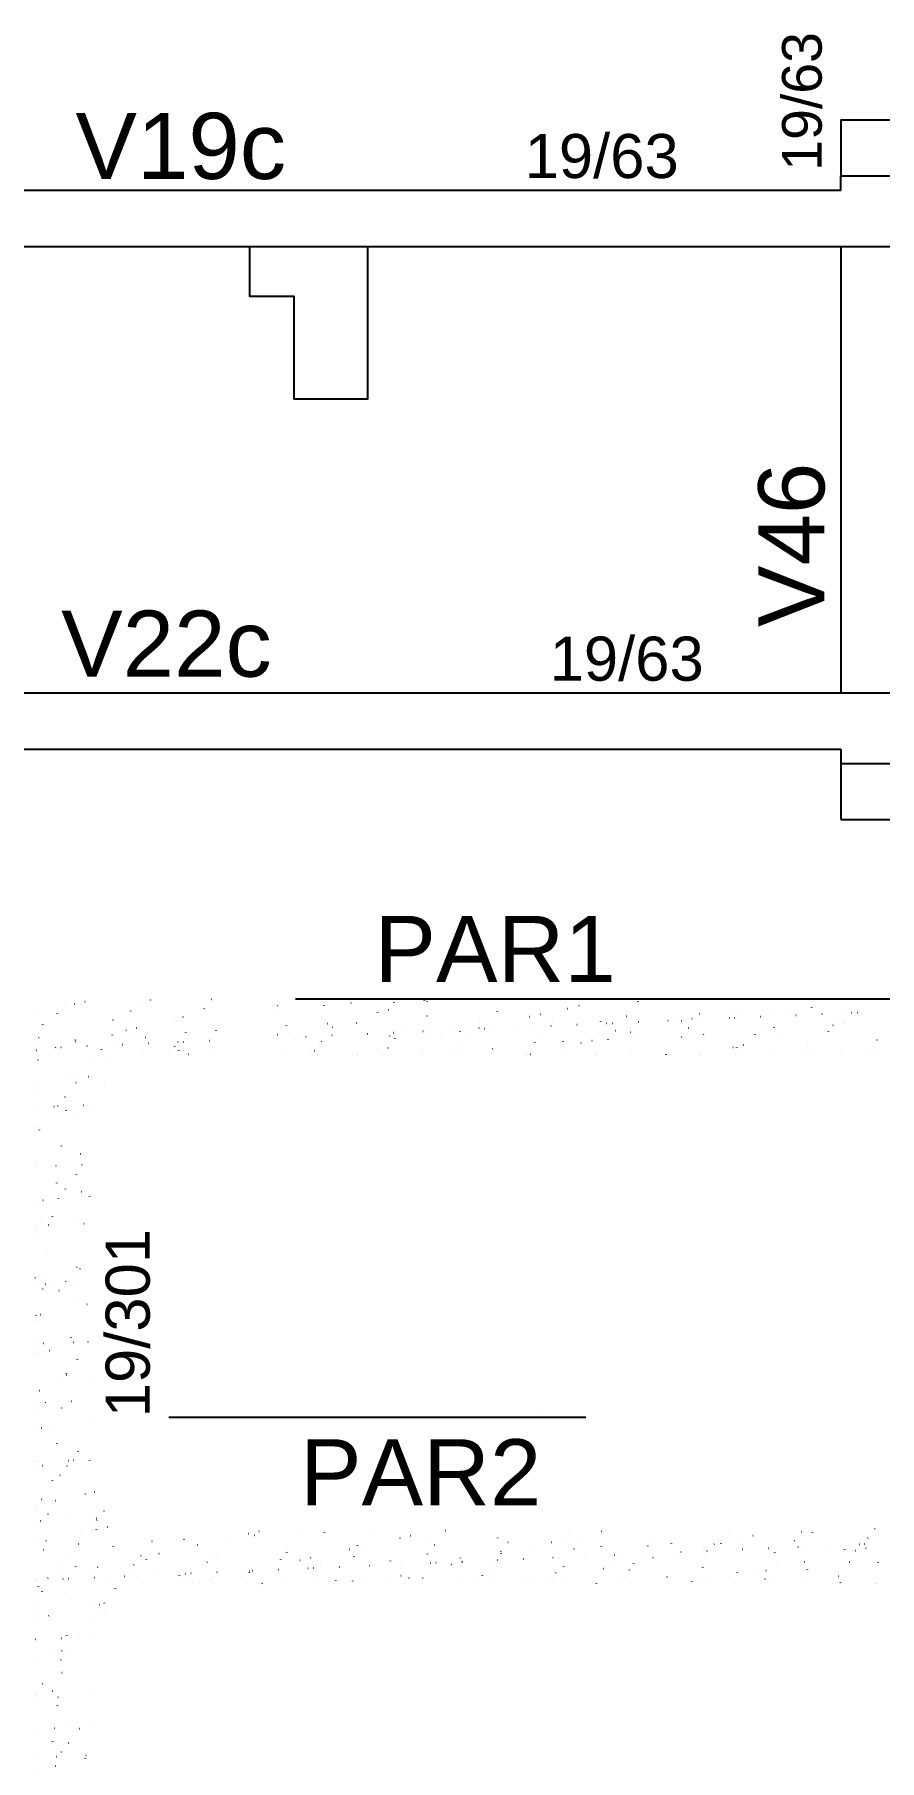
# Model space of a CAD drawing. Header units: millimetres. Extents: x 36428 to 40439, y 1072 to 6380.
# Drawn here: x 38510 to 38797, y 2497 to 3085 of the extents above; entities that cross this region are included whole.
import ezdxf

# ---------------------------------------------------------------- set-up
doc = ezdxf.new("R2010")
doc.units = ezdxf.units.MM
for name, color, linetype in [('1', 4, 'Continuous'), ('11', 22, 'Continuous'), ('19', 5, 'Continuous'), ('242', 3, 'Continuous'), ('3', 2, 'Continuous'), ('4', 1, 'Continuous'), ('42', 7, 'Continuous'), ('49', 20, 'Continuous'), ('8', 5, 'Continuous')]:
    doc.layers.add(name, color=color, linetype=linetype)
doc.styles.get("Standard").update_dxf_attribs({"font": 'arial.ttf'})

# ---------------------------------------------------------------- blocks, each defined once
blk = doc.blocks.new('_HC19908E6B6-000')
for p, q in [((2289.839388, 928.506965), (2289.885045, 928.566467)), ((2290.794777, 928.168446), (2290.867999, 928.184679)), ((2362.568124, 928.03999), (2362.577913, 928.114348)), ((2238.503718, 924.856397), (2238.503718, 924.856397)), ((2238.503718, 924.856397), (2238.503718, 924.856397)), ((2239.90531, 926.682987), (2239.950967, 926.742488)), ((2255.701514, 926.662093), (2255.711303, 926.736452)), ((2264.872349, 927.594976), (2264.918006, 927.654477)), ((2273.953671, 924.434863), (2274.026893, 924.451096)), ((2277.614781, 925.246512), (2277.688003, 925.262745)), ((2279.53993, 927.654042), (2279.549719, 927.7284)), ((2290.803244, 923.168006), (2290.813033, 923.242364)), ((2314.715081, 924.717642), (2314.724871, 924.792)), ((2325.565098, 922.986283), (2325.63832, 923.002516)), ((2329.226208, 923.797932), (2329.29943, 923.814165)), ((2333.518442, 922.179238), (2333.564099, 922.238739)), ((2338.553497, 925.709591), (2338.563287, 925.783949)), ((2342.406204, 926.719867), (2342.479426, 926.7361)), ((2358.485481, 923.091227), (2358.531138, 923.150728)), ((2373.728649, 922.773191), (2373.738438, 922.847549)), ((2380.837635, 922.349352), (2380.910857, 922.365585)), ((2383.366496, 922.091293), (2383.441425, 922.094565)), ((2383.45252, 924.003216), (2383.498177, 924.062718)), ((2393.481859, 922.53294), (2393.556788, 922.536211)), ((2394.017631, 925.271287), (2394.090853, 925.28752)), ((2395.355075, 922.614726), (2395.430003, 922.617997)), ((2397.567065, 923.765139), (2397.576854, 923.839498)), ((2404.196651, 923.000758), (2404.27158, 923.004029)), ((2408.419559, 924.915205), (2408.465216, 924.974707)), ((2414.312015, 923.442404), (2414.386943, 923.445675)), ((2416.18523, 923.52419), (2416.260159, 923.527462)), ((2421.581691, 926.095538), (2421.591481, 926.169897)), ((2425.026807, 923.910222), (2425.101736, 923.913493)), ((2433.386598, 925.827194), (2433.432255, 925.886696)), ((2435.14217, 924.351868), (2435.217099, 924.35514)), ((2437.015386, 924.433654), (2437.090314, 924.436926)), ((2238.503718, 916.575798), (2238.503718, 916.575798)), ((2238.503718, 916.575798), (2238.503718, 916.575798)), ((2238.503718, 916.575798), (2238.503718, 916.575798)), ((2239.905347, 916.886532), (2239.97857, 916.902765)), ((2242.950201, 919.845658), (2242.959991, 919.920016)), ((2243.566457, 917.69818), (2243.63968, 917.714413)), ((2247.670771, 916.16669), (2247.7457, 916.169962)), ((2249.543987, 916.248476), (2249.618915, 916.251748)), ((2256.746454, 920.620115), (2256.819676, 920.636348)), ((2258.385564, 916.634508), (2258.460492, 916.637779)), ((2258.617325, 919.44327), (2258.662982, 919.502772)), ((2266.788617, 920.837607), (2266.798407, 920.911965)), ((2268.500927, 917.076154), (2268.575855, 917.079426)), ((2270.374142, 917.157941), (2270.449071, 917.161212)), ((2278.051931, 916.35157), (2278.061721, 916.425929)), ((2279.215719, 917.543972), (2279.290648, 917.547244)), ((2283.584364, 920.355259), (2283.630021, 920.414761)), ((2289.331082, 917.985619), (2289.406011, 917.98889)), ((2291.204298, 918.067405), (2291.279226, 918.070676)), ((2295.177884, 916.2496), (2295.251107, 916.265833)), ((2300.045874, 918.453436), (2300.120803, 918.456708)), ((2301.963769, 917.901207), (2301.973558, 917.975565)), ((2304.80752, 916.388126), (2304.853177, 916.447627)), ((2308.35788, 919.171535), (2308.431103, 919.187768)), ((2308.551403, 921.267249), (2308.59706, 921.32675)), ((2310.161238, 918.895083), (2310.236166, 918.898354)), ((2312.034453, 918.976869), (2312.109382, 918.980141)), ((2320.87603, 919.362901), (2320.950958, 919.366172)), ((2325.802185, 918.893155), (2325.811974, 918.967514)), ((2329.774559, 917.300115), (2329.820216, 917.359616)), ((2330.991393, 919.804547), (2331.066322, 919.807818)), ((2332.864608, 919.886333), (2332.939537, 919.889605)), ((2341.706185, 920.272365), (2341.781114, 920.275636)), ((2349.816811, 921.223554), (2349.826601, 921.297913)), ((2351.821548, 920.714011), (2351.896477, 920.717283)), ((2353.694764, 920.795798), (2353.769692, 920.799069)), ((2354.741598, 918.212104), (2354.787255, 918.271605)), ((2359.969307, 917.722955), (2360.04253, 917.739188)), ((2360.977336, 915.956755), (2360.987125, 916.031114)), ((2362.536341, 921.181829), (2362.611269, 921.185101)), ((2372.651704, 921.623475), (2372.726632, 921.626747)), ((2374.524919, 921.705262), (2374.599848, 921.708533)), ((2377.176525, 921.537704), (2377.249747, 921.553936)), ((2377.311639, 916.000264), (2377.357296, 916.059766)), ((2379.708637, 919.124093), (2379.754294, 919.183595)), ((2384.815752, 916.948704), (2384.825542, 917.023062)), ((2402.278678, 916.912253), (2402.324335, 916.971755)), ((2404.675676, 920.036082), (2404.721333, 920.095584)), ((2408.830379, 919.279103), (2408.840168, 919.353461)), ((2411.580734, 916.274376), (2411.653957, 916.290608)), ((2427.245717, 917.824243), (2427.291374, 917.883744)), ((2428.787951, 920.089124), (2428.861174, 920.105357)), ((2429.642715, 920.948071), (2429.688372, 921.007573)), ((2432.449062, 920.900772), (2432.522284, 920.917005)), ((2432.742216, 920.828739), (2432.752005, 920.903098)), ((2238.503718, 915.766448), (2238.503718, 915.766448)), ((2238.503718, 915.766448), (2238.503718, 915.766448)), ((2238.503718, 915.766448), (2238.503718, 915.766448)), ((2252.476444, 911.440319), (2252.522101, 911.49982)), ((2254.037305, 914.021171), (2254.047094, 914.09553)), ((2254.873442, 914.564147), (2254.919099, 914.623649)), ((2274.309557, 911.623204), (2274.382779, 911.639437)), ((2277.443483, 912.352308), (2277.48914, 912.411809)), ((2279.840481, 915.476136), (2279.886138, 915.535638)), ((2289.212456, 911.084771), (2289.222245, 911.15913)), ((2291.516774, 915.437952), (2291.589997, 915.454185)), ((2302.410522, 913.264297), (2302.456179, 913.323798)), ((2313.050872, 912.07672), (2313.060662, 912.151078)), ((2325.920984, 910.174624), (2325.994206, 910.190857)), ((2327.377561, 914.176286), (2327.423218, 914.235787)), ((2337.065499, 914.407119), (2337.075288, 914.481478)), ((2343.128201, 913.989372), (2343.201423, 914.005605)), ((2346.789311, 914.801021), (2346.862534, 914.817253)), ((2352.3446, 915.088275), (2352.390257, 915.147777)), ((2372.06444, 910.132269), (2372.074229, 910.206627)), ((2394.739628, 912.540792), (2394.81285, 912.557025)), ((2396.079066, 912.462668), (2396.088856, 912.537026)), ((2398.400738, 913.352441), (2398.47396, 913.368674)), ((2419.990903, 914.012304), (2420.000693, 914.086663)), ((2443.82932, 915.004253), (2443.839109, 915.078611)), ((2241.653996, 910.000001), (2241.653996, 910.000001)), ((2241.653996, 910.000001), (2241.653996, 910.000001)), ((2251.37125, 910.000001), (2251.37125, 910.000001)), ((2251.37125, 910.000001), (2251.37125, 910.000001)), ((2253.507908, 910.000001), (2253.507908, 910.000001)), ((2265.361819, 910.000001), (2265.361819, 910.000001)), ((2266.987764, 910.000001), (2266.987764, 910.000001)), ((2266.987764, 910.000001), (2266.987764, 910.000001)), ((2275.638495, 910.000001), (2275.638495, 910.000001)), ((2275.638495, 910.000001), (2275.638495, 910.000001)), ((2277.215731, 910.000001), (2277.215731, 910.000001)), ((2277.215731, 910.000001), (2277.215731, 910.000001)), ((2277.215731, 910.000001), (2277.215731, 910.000001)), ((2289.069643, 910.000001), (2289.069643, 910.000001)), ((2289.069643, 910.000001), (2289.069643, 910.000001)), ((2299.90574, 910.000001), (2299.90574, 910.000001)), ((2299.90574, 910.000001), (2299.90574, 910.000001)), ((2300.923555, 910.000001), (2300.923555, 910.000001)), ((2300.923555, 910.000001), (2300.923555, 910.000001)), ((2312.777467, 910.000001), (2312.777467, 910.000001)), ((2324.172985, 910.000001), (2324.172985, 910.000001)), ((2324.172985, 910.000001), (2324.172985, 910.000001)), ((2324.631379, 910.000001), (2324.631379, 910.000001)), ((2325.133312, 910.000001), (2325.133312, 910.000001)), ((2325.133312, 910.000001), (2325.133312, 910.000001)), ((2336.485291, 910.000001), (2336.485291, 910.000001)), ((2336.485291, 910.000001), (2336.485291, 910.000001)), ((2336.485291, 910.000001), (2336.485291, 910.000001)), ((2348.339202, 910.000001), (2348.339202, 910.000001)), ((2348.339202, 910.000001), (2348.339202, 910.000001)), ((2348.339202, 910.000001), (2348.339202, 910.000001)), ((2348.44023, 910.000001), (2348.44023, 910.000001)), ((2348.44023, 910.000001), (2348.44023, 910.000001)), ((2360.193114, 910.000001), (2360.193114, 910.000001)), ((2360.193114, 910.000001), (2360.193114, 910.000001)), ((2372.047026, 910.000001), (2372.047026, 910.000001)), ((2372.707475, 910.000001), (2372.707475, 910.000001)), ((2372.707475, 910.000001), (2372.707475, 910.000001)), ((2383.278861, 910.000001), (2383.278861, 910.000001)), ((2383.278861, 910.000001), (2383.278861, 910.000001)), ((2383.278861, 910.000001), (2383.278861, 910.000001)), ((2383.900938, 910.000001), (2383.900938, 910.000001)), ((2395.75485, 910.000001), (2395.75485, 910.000001)), ((2395.75485, 910.000001), (2395.75485, 910.000001)), ((2395.75485, 910.000001), (2395.75485, 910.000001)), ((2396.974721, 910.000001), (2396.974721, 910.000001)), ((2396.974721, 910.000001), (2396.974721, 910.000001)), ((2407.608762, 910.000001), (2407.608762, 910.000001)), ((2407.608762, 910.000001), (2407.608762, 910.000001)), ((2407.608762, 910.000001), (2407.608762, 910.000001)), ((2419.462674, 910.000001), (2419.462674, 910.000001)), ((2419.462674, 910.000001), (2419.462674, 910.000001)), ((2421.241966, 910.000001), (2421.241966, 910.000001)), ((2421.241966, 910.000001), (2421.241966, 910.000001)), ((2431.316586, 910.000001), (2431.316586, 910.000001)), ((2431.316586, 910.000001), (2431.316586, 910.000001)), ((2441.424409, 910.000001), (2441.424409, 910.000001)), ((2441.424409, 910.000001), (2441.424409, 910.000001)), ((2441.424409, 910.000001), (2441.424409, 910.000001)), ((2443.170497, 910.000001), (2443.170497, 910.000001))]:
    blk.add_line(p, q)
blk = doc.blocks.new('_HC19908E6B6-001')
for p, q in [((2176.500021, 761.033775), (2176.500021, 761.033775)), ((2176.500021, 761.033775), (2176.500021, 761.033775)), ((2177.554008, 761.267438), (2177.62723, 761.283671)), ((2176.500021, 752.226231), (2176.500021, 752.226231)), ((2176.500021, 752.226231), (2176.500021, 752.226231)), ((2176.500021, 752.226231), (2176.500021, 752.226231)), ((2178.198397, 752.300383), (2178.273326, 752.303655)), ((2178.451476, 751.717723), (2178.497133, 751.777224)), ((2180.071612, 752.38217), (2180.146541, 752.385441)), ((2180.848474, 754.841552), (2180.894131, 754.901053)), ((2176.500021, 749.174538), (2176.500021, 749.174538)), ((2176.500021, 749.174538), (2176.500021, 749.174538)), ((2176.500021, 748.143217), (2176.500021, 748.143217)), ((2176.500021, 748.143217), (2176.500021, 748.143217)), ((2176.500021, 748.143217), (2176.500021, 748.143217)), ((2178.276006, 748.536943), (2178.349228, 748.553176)), ((2181.937116, 749.348592), (2182.010338, 749.364825)), ((2229.887433, 747.088363), (2229.960655, 747.104596)), ((2231.986536, 746.528955), (2231.996326, 746.603313)), ((2233.548543, 747.900012), (2233.621765, 747.916245)), ((2247.097569, 746.301985), (2247.143227, 746.361486)), ((2255.824952, 747.520904), (2255.834742, 747.595262)), ((2272.064609, 747.213974), (2272.110266, 747.273475)), ((2285.15997, 746.451432), (2285.233192, 746.467665)), ((2297.031648, 748.125963), (2297.077305, 748.185465)), ((2338.853146, 747.906851), (2338.862936, 747.98121)), ((2349.951393, 747.924787), (2350.024615, 747.94102)), ((2368.188882, 745.982807), (2368.234539, 746.042309)), ((2393.155921, 746.894797), (2393.201578, 746.954298)), ((2397.866714, 745.9624), (2397.876503, 746.036759)), ((2401.56282, 746.476207), (2401.636042, 746.49244)), ((2418.12296, 747.806786), (2418.168617, 747.866287)), ((2421.778551, 747.512036), (2421.78834, 747.586395)), ((2443.089999, 748.718775), (2443.135656, 748.778276)), ((2184.060072, 742.64892), (2184.069862, 742.723278)), ((2197.163491, 744.478006), (2197.209149, 744.537508)), ((2199.50022, 740.35168), (2199.573442, 740.367913)), ((2208.074699, 744.979319), (2208.084488, 745.053677)), ((2212.680216, 743.273615), (2212.753438, 743.289848)), ((2218.386648, 740.510873), (2218.432305, 740.570374)), ((2222.13053, 745.389996), (2222.176188, 745.449497)), ((2243.07364, 740.704468), (2243.083429, 740.778827)), ((2243.353687, 741.422862), (2243.399344, 741.482363)), ((2264.291643, 741.825035), (2264.364865, 741.841268)), ((2267.088266, 743.034867), (2267.098056, 743.109226)), ((2268.320726, 742.334851), (2268.366383, 742.394352)), ((2281.49886, 745.639784), (2281.572082, 745.656017)), ((2290.890767, 740.123011), (2290.936424, 740.182513)), ((2291.000104, 744.584504), (2291.009893, 744.658862)), ((2293.287765, 743.24684), (2293.333422, 743.306342)), ((2314.83852, 745.576452), (2314.848309, 745.650811)), ((2315.857806, 741.035), (2315.903463, 741.094502)), ((2315.90307, 740.376456), (2315.976292, 740.392689)), ((2318.254804, 744.158829), (2318.300461, 744.218331)), ((2326.101834, 741.090416), (2326.111623, 741.164775)), ((2333.110287, 744.191204), (2333.183509, 744.207437)), ((2336.771397, 745.002852), (2336.844619, 745.019085)), ((2340.824845, 741.94699), (2340.870502, 742.006491)), ((2343.221843, 745.070818), (2343.2675, 745.13032)), ((2350.013671, 742.640052), (2350.02346, 742.714411)), ((2354.38198, 739.88859), (2354.456908, 739.891861)), ((2356.255195, 739.970376), (2356.330124, 739.973648)), ((2365.096772, 740.356408), (2365.1717, 740.359679)), ((2365.791884, 742.858979), (2365.837541, 742.91848)), ((2373.852087, 743.632001), (2373.861877, 743.706359)), ((2375.212135, 740.798054), (2375.287064, 740.801326)), ((2377.08535, 740.87984), (2377.160279, 740.883112)), ((2384.721714, 742.742624), (2384.794936, 742.758857)), ((2385.926927, 741.265872), (2386.001856, 741.269144)), ((2388.382824, 743.554273), (2388.456046, 743.570506)), ((2390.758923, 743.770968), (2390.80458, 743.830469)), ((2396.04229, 741.707518), (2396.117219, 741.71079)), ((2397.915506, 741.789305), (2397.990434, 741.792576)), ((2406.757083, 742.175336), (2406.832011, 742.178608)), ((2409.027238, 740.695601), (2409.037028, 740.76996)), ((2415.725962, 744.682957), (2415.771619, 744.742458)), ((2416.872446, 742.616983), (2416.947374, 742.620254)), ((2418.745661, 742.698769), (2418.82059, 742.70204)), ((2427.587238, 743.084801), (2427.662167, 743.088072)), ((2432.865655, 741.68755), (2432.875444, 741.761908)), ((2436.333141, 741.294044), (2436.406363, 741.310277)), ((2437.702601, 743.526447), (2437.77753, 743.529718)), ((2439.575817, 743.608233), (2439.650745, 743.611505)), ((2439.994251, 742.105693), (2440.067473, 742.121926)), ((2440.693001, 745.594946), (2440.738658, 745.654448)), ((2176.500021, 735.252659), (2176.500021, 735.252659)), ((2176.500021, 735.252659), (2176.500021, 735.252659)), ((2178.631892, 735.725284), (2178.705115, 735.741517)), ((2191.02261, 736.475055), (2191.068268, 736.534556)), ((2193.419609, 739.598883), (2193.465266, 739.658385)), ((2195.323386, 738.162883), (2195.333176, 738.237242)), ((2195.83911, 739.540032), (2195.912332, 739.556265)), ((2215.98965, 737.387044), (2216.035307, 737.446545)), ((2219.235224, 739.71252), (2219.245013, 739.786878)), ((2219.285684, 733.990158), (2219.360612, 733.99343)), ((2229.401047, 734.431805), (2229.475976, 734.435076)), ((2230.243319, 734.276704), (2230.316542, 734.292937)), ((2231.274262, 734.513591), (2231.349191, 734.516862)), ((2240.115839, 734.899622), (2240.190768, 734.902894)), ((2240.956689, 738.299033), (2241.002346, 738.358534)), ((2247.450536, 738.091452), (2247.523759, 738.107685)), ((2250.231202, 735.341269), (2250.306131, 735.34454)), ((2251.111647, 738.903101), (2251.184869, 738.919334)), ((2252.104418, 735.423055), (2252.179346, 735.426327)), ((2254.336954, 736.218432), (2254.346743, 736.292791)), ((2260.945995, 735.809087), (2261.020923, 735.812358)), ((2265.923728, 739.211022), (2265.969385, 739.270524)), ((2271.061358, 736.250733), (2271.136286, 736.254004)), ((2272.934573, 736.332519), (2273.009502, 736.335791)), ((2278.248791, 737.768068), (2278.25858, 737.842427)), ((2281.77615, 736.718551), (2281.851079, 736.721822)), ((2291.891513, 737.160197), (2291.966442, 737.163469)), ((2293.764729, 737.241984), (2293.839657, 737.245255)), ((2299.061963, 736.642872), (2299.135186, 736.659105)), ((2302.087207, 738.760017), (2302.096997, 738.834375)), ((2302.606305, 737.628015), (2302.681234, 737.631287)), ((2302.723073, 737.454521), (2302.796296, 737.470754)), ((2312.721669, 738.069661), (2312.796597, 738.072933)), ((2313.350521, 734.273981), (2313.360311, 734.348339)), ((2314.594884, 738.151448), (2314.669813, 738.154719)), ((2323.436461, 738.537479), (2323.511389, 738.540751)), ((2333.551824, 738.979126), (2333.626753, 738.982397)), ((2335.42504, 739.060912), (2335.499968, 739.064183)), ((2337.262358, 735.823617), (2337.272148, 735.897976)), ((2344.266616, 739.446944), (2344.341545, 739.450215)), ((2350.67339, 735.194292), (2350.746613, 735.210525)), ((2354.3345, 736.005941), (2354.407723, 736.022174)), ((2359.53686, 734.707273), (2359.582517, 734.766775)), ((2361.100775, 736.815566), (2361.110564, 736.889924)), ((2367.514497, 738.927876), (2367.587719, 738.944109)), ((2384.503899, 735.619262), (2384.549556, 735.678764)), ((2385.115401, 739.145965), (2385.125191, 739.220323)), ((2405.945927, 734.557361), (2406.01915, 734.573594)), ((2409.470938, 736.531251), (2409.516595, 736.590753)), ((2419.125923, 737.479296), (2419.199146, 737.495529)), ((2420.114342, 734.871114), (2420.124131, 734.945473)), ((2434.437977, 737.443241), (2434.483634, 737.502742)), ((2444.128969, 737.201514), (2444.138758, 737.275872)), ((2176.500021, 732.122096), (2176.500021, 732.122096)), ((2176.500021, 732.122096), (2176.500021, 732.122096)), ((2177.625373, 732.17123), (2177.700302, 732.174501)), ((2182.572074, 731.346448), (2182.581863, 731.420807)), ((2184.767587, 728.323349), (2184.813244, 728.382851)), ((2187.740736, 732.612876), (2187.815665, 732.616148)), ((2189.613952, 732.694662), (2189.68888, 732.697934)), ((2194.248722, 730.000001), (2194.248722, 730.000001)), ((2194.248722, 730.000001), (2194.248722, 730.000001)), ((2194.248722, 730.000001), (2194.248722, 730.000001)), ((2198.455528, 733.080694), (2198.530457, 733.083965)), ((2206.102634, 730.000001), (2206.102634, 730.000001)), ((2206.102634, 730.000001), (2206.102634, 730.000001)), ((2206.483911, 732.896085), (2206.4937, 732.970443)), ((2208.570892, 733.52234), (2208.64582, 733.525612)), ((2210.321372, 730.000001), (2210.321372, 730.000001)), ((2210.321372, 730.000001), (2210.321372, 730.000001)), ((2210.444107, 733.604127), (2210.519036, 733.607398)), ((2210.95236, 730.000001), (2210.95236, 730.000001)), ((2210.95236, 730.000001), (2210.95236, 730.000001)), ((2210.95236, 730.000001), (2210.95236, 730.000001)), ((2213.402213, 730.543121), (2213.475435, 730.559354)), ((2217.063323, 731.354769), (2217.136545, 731.371002)), ((2217.956546, 730.000001), (2217.956546, 730.000001)), ((2217.956546, 730.000001), (2217.956546, 730.000001)), ((2229.810458, 730.000001), (2229.810458, 730.000001)), ((2230.322327, 733.888033), (2230.332117, 733.962391)), ((2234.588618, 730.000001), (2234.588618, 730.000001)), ((2234.701665, 730.147327), (2234.747322, 730.206829)), ((2241.66437, 730.000001), (2241.66437, 730.000001)), ((2253.518282, 730.000001), (2253.518282, 730.000001)), ((2253.518282, 730.000001), (2253.518282, 730.000001)), ((2253.518282, 730.000001), (2253.518282, 730.000001)), ((2258.855863, 730.000001), (2258.855863, 730.000001)), ((2259.668704, 731.059317), (2259.714361, 731.118818)), ((2265.372194, 730.000001), (2265.372194, 730.000001)), ((2265.372194, 730.000001), (2265.372194, 730.000001)), ((2265.497478, 730.951633), (2265.507268, 731.025992)), ((2269.097908, 730.000001), (2269.097908, 730.000001)), ((2269.097908, 730.000001), (2269.097908, 730.000001)), ((2277.226105, 730.000001), (2277.226105, 730.000001)), ((2277.226105, 730.000001), (2277.226105, 730.000001)), ((2281.854746, 732.828124), (2281.927969, 732.844357)), ((2283.123108, 730.000001), (2283.123108, 730.000001)), ((2284.635743, 731.971306), (2284.6814, 732.030807)), ((2289.080017, 730.000001), (2289.080017, 730.000001)), ((2289.335895, 731.943582), (2289.345684, 732.01794)), ((2300.933929, 730.000001), (2300.933929, 730.000001)), ((2307.390353, 730.000001), (2307.390353, 730.000001)), ((2309.602782, 732.883295), (2309.648439, 732.942796)), ((2312.787841, 730.000001), (2312.787841, 730.000001)), ((2312.787841, 730.000001), (2312.787841, 730.000001)), ((2312.787841, 730.000001), (2312.787841, 730.000001)), ((2324.641753, 730.000001), (2324.641753, 730.000001)), ((2324.641753, 730.000001), (2324.641753, 730.000001)), ((2324.641753, 730.000001), (2324.641753, 730.000001)), ((2327.243456, 730.000001), (2327.243456, 730.000001)), ((2327.243456, 730.000001), (2327.243456, 730.000001)), ((2331.657598, 730.000001), (2331.657598, 730.000001)), ((2333.466173, 731.379544), (2333.539395, 731.395777)), ((2334.569821, 733.795284), (2334.615478, 733.854785)), ((2336.495665, 730.000001), (2336.495665, 730.000001)), ((2336.495665, 730.000001), (2336.495665, 730.000001)), ((2348.349577, 730.000001), (2348.359251, 730.073489)), ((2348.349577, 730.000001), (2348.349577, 730.000001)), ((2355.924843, 730.000001), (2355.924843, 730.000001)), ((2360.203489, 730.000001), (2360.203489, 730.000001)), ((2372.0574, 730.000001), (2372.0574, 730.000001)), ((2372.0574, 730.000001), (2372.0574, 730.000001)), ((2372.0574, 730.000001), (2372.0574, 730.000001)), ((2372.364089, 732.32953), (2372.373878, 732.403888)), ((2380.192088, 730.000001), (2380.192088, 730.000001)), ((2380.192088, 730.000001), (2380.192088, 730.000001)), ((2380.192088, 730.000001), (2380.192088, 730.000001)), ((2380.760016, 730.740139), (2380.805673, 730.799641)), ((2383.911312, 730.000001), (2383.911312, 730.000001)), ((2383.911312, 730.000001), (2383.911312, 730.000001)), ((2383.911312, 730.000001), (2383.911312, 730.000001)), ((2385.389004, 730.000001), (2385.389004, 730.000001)), ((2385.389004, 730.000001), (2385.389004, 730.000001)), ((2385.389004, 730.000001), (2385.389004, 730.000001)), ((2395.765224, 730.000001), (2395.765224, 730.000001)), ((2395.765224, 730.000001), (2395.765224, 730.000001)), ((2396.275926, 733.879166), (2396.285715, 733.953524)), ((2402.284817, 733.745713), (2402.35804, 733.761946)), ((2404.459334, 730.000001), (2404.459334, 730.000001)), ((2404.459334, 730.000001), (2404.459334, 730.000001)), ((2404.459334, 730.000001), (2404.459334, 730.000001)), ((2405.727055, 731.652128), (2405.772712, 731.71163)), ((2407.619136, 730.000001), (2407.619136, 730.000001)), ((2407.619136, 730.000001), (2407.619136, 730.000001)), ((2419.473048, 730.000001), (2419.473048, 730.000001)), ((2428.726579, 730.000001), (2428.726579, 730.000001)), ((2428.726579, 730.000001), (2428.726579, 730.000001)), ((2428.726579, 730.000001), (2428.726579, 730.000001)), ((2430.694094, 732.564118), (2430.739752, 732.623619)), ((2431.32696, 730.000001), (2431.32696, 730.000001)), ((2431.32696, 730.000001), (2431.32696, 730.000001)), ((2431.32696, 730.000001), (2431.32696, 730.000001)), ((2431.377656, 730.385078), (2431.387445, 730.459437)), ((2443.180872, 730.000001), (2443.180872, 730.000001)), ((2443.180872, 730.000001), (2443.180872, 730.000001)), ((2443.180872, 730.000001), (2443.180872, 730.000001)), ((2443.534553, 730.000001), (2443.534553, 730.000001)), ((2443.534553, 730.000001), (2443.534553, 730.000001)), ((2443.534553, 730.000001), (2443.534553, 730.000001)), ((2176.500021, 722.362102), (2176.500021, 722.362102)), ((2176.500021, 722.362102), (2176.500021, 722.362102)), ((2176.500021, 722.362102), (2176.500021, 722.362102)), ((2179.35389, 722.994789), (2179.427112, 723.011022)), ((2181.023704, 723.444226), (2181.069361, 723.503728)), ((2183.015, 723.806438), (2183.088222, 723.822671)), ((2176.500021, 717.548848), (2176.500021, 717.548848)), ((2176.500021, 717.548848), (2176.500021, 717.548848)), ((2178.626706, 720.320397), (2178.672363, 720.379899)), ((2181.014345, 719.514325), (2181.014345, 719.514325)), ((2181.014345, 719.514325), (2181.014345, 719.514325)), ((2181.014345, 719.514325), (2181.014345, 719.514325))]:
    blk.add_line(p, q)
blk = doc.blocks.new('_HC19908E6B6-003')
for p, q in [((2174.391927, 928.143671), (2174.465149, 928.159904)), ((2192.36823, 927.982837), (2192.413887, 928.042339)), ((2196.687946, 928.606545), (2196.697736, 928.680903)), ((2217.335269, 928.894826), (2217.380926, 928.954328)), ((2157.500021, 924.398826), (2157.500021, 924.398826)), ((2157.500021, 924.398826), (2157.500021, 924.398826)), ((2157.500021, 924.398826), (2157.500021, 924.398826)), ((2165.004192, 923.947019), (2165.04985, 924.006521)), ((2167.401191, 927.070848), (2167.446848, 927.13035)), ((2170.730817, 927.332023), (2170.804039, 927.348256)), ((2172.776109, 927.056908), (2172.785898, 927.131267)), ((2189.971231, 924.859008), (2190.016889, 924.91851)), ((2205.135027, 922.068695), (2205.208249, 922.084928)), ((2207.77505, 922.782058), (2207.784839, 922.856416)), ((2214.93827, 925.770998), (2214.983928, 925.830499)), ((2160.024796, 920.240473), (2160.034586, 920.314831)), ((2183.716208, 916.707303), (2183.761865, 916.766804)), ((2183.936634, 921.790109), (2183.946423, 921.864468)), ((2188.29392, 918.335111), (2188.367143, 918.351344)), ((2191.95503, 919.14676), (2192.028253, 919.162993)), ((2195.023737, 915.965623), (2195.033527, 916.039981)), ((2208.683247, 917.619292), (2208.728904, 917.678794)), ((2219.038364, 918.296022), (2219.048153, 918.37038)), ((2157.500021, 914.167393), (2157.500021, 914.167393)), ((2157.500021, 912.22975), (2157.500021, 912.22975)), ((2157.500021, 912.22975), (2157.500021, 912.22975)), ((2157.500021, 912.22975), (2157.500021, 912.22975)), ((2157.500021, 911.508268), (2157.500021, 911.508268)), ((2157.906707, 911.598428), (2157.979929, 911.614661)), ((2158.749169, 915.795314), (2158.794826, 915.854815)), ((2164.35015, 912.528833), (2164.425078, 912.532105)), ((2166.223365, 912.61062), (2166.298294, 912.613891)), ((2171.086703, 914.520363), (2171.159926, 914.536596)), ((2171.185321, 914.973674), (2171.195111, 915.048032)), ((2175.064942, 912.996651), (2175.13987, 912.999923)), ((2179.972325, 911.82818), (2180.017982, 911.887681)), ((2185.180305, 913.438297), (2185.255234, 913.441569)), ((2187.053521, 913.520084), (2187.128449, 913.523355)), ((2195.895097, 913.906115), (2195.970026, 913.909387)), ((2204.939364, 912.740169), (2204.985021, 912.79967)), ((2206.010461, 914.347762), (2206.085389, 914.351033)), ((2206.287051, 911.479586), (2206.296841, 911.553945)), ((2207.883676, 914.429548), (2207.958605, 914.432819)), ((2209.518134, 910.149849), (2209.591356, 910.166082)), ((2216.725253, 914.81558), (2216.800181, 914.818851)), ((2158.434008, 908.157239), (2158.443798, 908.231597)), ((2177.575327, 908.704351), (2177.620984, 908.763853)), ((2182.272425, 909.149187), (2182.282214, 909.223546)), ((2194.238348, 910.000001), (2194.238348, 910.000001)), ((2202.836759, 910.000001), (2202.836759, 910.000001)), ((2202.836759, 910.000001), (2202.836759, 910.000001)), ((2202.836759, 910.000001), (2202.836759, 910.000001)), ((2206.09226, 910.000001), (2206.09226, 910.000001)), ((2206.09226, 910.000001), (2206.09226, 910.000001)), ((2206.09226, 910.000001), (2206.09226, 910.000001)), ((2208.842216, 910.000001), (2208.842216, 910.000001)), ((2217.946172, 910.000001), (2217.946172, 910.000001)), ((2217.946172, 910.000001), (2217.946172, 910.000001)), ((2217.946172, 910.000001), (2217.946172, 910.000001)), ((2157.500021, 901.062903), (2157.500021, 901.062903)), ((2157.500021, 901.062903), (2157.500021, 901.062903)), ((2157.500021, 898.617711), (2157.500021, 898.617711)), ((2157.500021, 898.617711), (2157.500021, 898.617711)), ((2157.500021, 898.617711), (2157.500021, 898.617711)), ((2169.521112, 902.332752), (2169.530902, 902.40711)), ((2171.320303, 900.552645), (2171.36596, 900.612147)), ((2171.808701, 901.789869), (2171.881923, 901.806101)), ((2175.469811, 902.601517), (2175.543033, 902.61775)), ((2181.002398, 899.502378), (2181.002398, 899.502378)), ((2165.179422, 892.549694), (2165.225079, 892.609195)), ((2167.57642, 895.673522), (2167.622077, 895.733024)), ((2173.892489, 892.841326), (2173.967417, 892.844597)), ((2175.765704, 892.923112), (2175.840633, 892.926384)), ((2157.500021, 892.125615), (2157.500021, 892.125615)), ((2157.500021, 892.125615), (2157.500021, 892.125615)), ((2163.777126, 892.39968), (2163.852054, 892.402951)), ((2168.033114, 891.030281), (2168.042903, 891.104639)), ((2172.164587, 888.978209), (2172.23781, 888.994442)), ((2157.500021, 885.727153), (2157.500021, 885.727153)), ((2157.500021, 882.541704), (2157.500021, 882.541704)), ((2158.924399, 884.397988), (2158.970056, 884.45749)), ((2158.984591, 886.056274), (2159.057814, 886.072507)), ((2166.442326, 878.947046), (2166.452115, 879.021405)), ((2172.886585, 876.247714), (2172.959807, 876.263947)), ((2157.500021, 872.836595), (2157.500021, 872.836595)), ((2157.500021, 872.836595), (2157.500021, 872.836595)), ((2157.500021, 872.836595), (2157.500021, 872.836595)), ((2157.500021, 872.021481), (2157.500021, 872.021481)), ((2157.500021, 872.021481), (2157.500021, 872.021481)), ((2157.500021, 872.021481), (2157.500021, 872.021481)), ((2162.604673, 872.244355), (2162.679601, 872.247626)), ((2164.477888, 872.326141), (2164.552817, 872.329412)), ((2171.495533, 869.15532), (2171.54119, 869.214821)), ((2173.319465, 872.712173), (2173.394393, 872.715444)), ((2164.778117, 866.306124), (2164.787906, 866.380483)), ((2167.75165, 864.276197), (2167.797307, 864.335698)), ((2173.242472, 863.436055), (2173.315694, 863.452288)), ((2157.500021, 859.946038), (2157.500021, 859.946038)), ((2160.062476, 860.51412), (2160.135698, 860.530353)), ((2165.354652, 861.152368), (2165.400309, 861.21187)), ((2176.041431, 861.820088), (2176.05122, 861.894447)), ((2157.500021, 851.917346), (2157.500021, 851.917346)), ((2157.500021, 851.917346), (2157.500021, 851.917346)), ((2159.099628, 853.000662), (2159.145286, 853.060164)), ((2162.031649, 852.115201), (2162.106577, 852.118473)), ((2163.290118, 855.003653), (2163.299907, 855.078011)), ((2172.147012, 852.556847), (2172.22194, 852.560119)), ((2174.020227, 852.638634), (2174.095156, 852.641905)), ((2157.500021, 850.916014), (2157.500021, 850.916014)), ((2157.500021, 847.05548), (2157.500021, 847.05548)), ((2157.500021, 847.05548), (2157.500021, 847.05548)), ((2157.500021, 847.05548), (2157.500021, 847.05548)), ((2173.964469, 850.70556), (2174.037691, 850.721793)), ((2174.450643, 849.736854), (2174.460432, 849.811212)), ((2161.69933, 842.920419), (2161.70912, 842.994777)), ((2157.500021, 834.164922), (2157.552472, 834.17655)), ((2161.14036, 834.971966), (2161.213582, 834.988199)), ((2171.670763, 837.757994), (2171.71642, 837.817496)), ((2172.786434, 837.095932), (2172.796223, 837.17029)), ((2174.320356, 837.893901), (2174.393578, 837.910134)), ((2157.500021, 831.813211), (2157.500021, 831.813211)), ((2157.500021, 831.813211), (2157.500021, 831.813211)), ((2157.500021, 831.813211), (2157.500021, 831.813211)), ((2160.035121, 830.279497), (2160.044911, 830.353855)), ((2160.859196, 831.959876), (2160.934124, 831.963148)), ((2162.732411, 832.041662), (2162.80734, 832.044934)), ((2165.529882, 829.755042), (2165.575539, 829.814544)), ((2167.92688, 832.878871), (2167.972537, 832.938373)), ((2171.573988, 832.427694), (2171.648916, 832.430965)), ((2171.298435, 825.793461), (2171.308225, 825.867819)), ((2175.042353, 825.163406), (2175.115576, 825.179639)), ((2157.500021, 821.274365), (2157.500021, 821.274365)), ((2157.500021, 821.274365), (2157.500021, 821.274365)), ((2157.500021, 819.290325), (2157.500021, 819.290325)), ((2157.835136, 821.348658), (2157.908358, 821.364891)), ((2158.547122, 818.977025), (2158.556912, 819.051384)), ((2159.274858, 821.603337), (2159.320515, 821.662838)), ((2157.500021, 811.709077), (2157.500021, 811.709077)), ((2157.500021, 811.709077), (2157.500021, 811.709077)), ((2157.500021, 811.023503), (2157.500021, 811.023503)), ((2157.500021, 811.023503), (2157.500021, 811.023503)), ((2157.500021, 811.023503), (2157.500021, 811.023503)), ((2160.286172, 811.830723), (2160.3611, 811.833994)), ((2169.707647, 813.710226), (2169.717437, 813.784585)), ((2170.401535, 812.272369), (2170.476463, 812.27564)), ((2172.27475, 812.354155), (2172.349679, 812.357427)), ((2175.39824, 812.351746), (2175.471462, 812.367979)), ((2157.500021, 808.383807), (2157.500021, 808.383807)), ((2157.500021, 808.383807), (2157.500021, 808.383807)), ((2157.500021, 808.383807), (2157.500021, 808.383807)), ((2158.557134, 808.618163), (2158.630356, 808.634396)), ((2162.218244, 809.429812), (2162.291466, 809.446045)), ((2171.845993, 806.360669), (2171.89165, 806.42017)), ((2168.043438, 801.069304), (2168.053228, 801.143663)), ((2168.10211, 801.481546), (2168.147767, 801.541047)), ((2176.120238, 799.621252), (2176.19346, 799.637485)), ((2157.500021, 795.493249), (2157.500021, 795.493249)), ((2157.500021, 795.493249), (2157.500021, 795.493249)), ((2158.91302, 795.806503), (2158.986243, 795.822736)), ((2165.705112, 798.357717), (2165.750769, 798.417218)), ((2157.500021, 791.604942), (2157.500021, 791.604942)), ((2157.500021, 791.604942), (2157.500021, 791.604942)), ((2157.500021, 791.604942), (2157.500021, 791.604942)), ((2157.500021, 787.664635), (2157.500021, 787.664635)), ((2159.113719, 791.675398), (2159.188647, 791.678669)), ((2159.450088, 790.206011), (2159.495745, 790.265513)), ((2160.986934, 791.757184), (2161.061863, 791.760455)), ((2166.55544, 789.766833), (2166.565229, 789.841191)), ((2169.828511, 792.143215), (2169.903439, 792.146487)), ((2157.500021, 782.602691), (2157.500021, 782.602691)), ((2157.500021, 782.602691), (2157.500021, 782.602691)), ((2157.500021, 782.602691), (2157.500021, 782.602691)), ((2159.635018, 783.076009), (2159.70824, 783.092242)), ((2163.296128, 783.887657), (2163.36935, 783.90389)), ((2176.476124, 786.809592), (2176.500021, 786.81489)), ((2164.964652, 777.683599), (2164.974441, 777.757957)), ((2157.500021, 771.500807), (2157.500021, 771.500807)), ((2157.500021, 771.500807), (2157.500021, 771.500807)), ((2157.500021, 769.712134), (2157.500021, 769.712134)), ((2157.500021, 769.712134), (2157.500021, 769.712134)), ((2158.540695, 771.546244), (2158.615623, 771.549516)), ((2159.990905, 770.264349), (2160.064127, 770.280582)), ((2168.27734, 770.08422), (2168.322997, 770.143721)), ((2168.656058, 771.98789), (2168.730986, 771.991162)), ((2170.529273, 772.069677), (2170.604202, 772.072948)), ((2172.021223, 774.963343), (2172.06688, 775.022844)), ((2176.051755, 771.859112), (2176.061545, 771.93347)), ((2163.300443, 765.042677), (2163.310232, 765.117035)), ((2165.880342, 766.960391), (2165.925999, 767.019893)), ((2159.625318, 758.808686), (2159.670975, 758.868187)), ((2160.712902, 757.533855), (2160.786124, 757.550088)), ((2164.374012, 758.345503), (2164.447234, 758.361736)), ((2174.563757, 760.556641), (2174.573546, 760.630999)), ((2157.500021, 756.821576), (2157.500021, 756.821576)), ((2157.500021, 756.821576), (2157.500021, 756.821576)), ((2157.500021, 756.821576), (2157.500021, 756.821576)), ((2157.500021, 756.038945), (2157.500021, 756.038945)), ((2161.812444, 753.740205), (2161.822234, 753.814564)), ((2168.083034, 751.858737), (2168.157962, 751.862008)), ((2157.500021, 751.396673), (2157.500021, 751.396673)), ((2159.241457, 751.472705), (2159.316386, 751.475977)), ((2172.972969, 748.473406), (2172.982758, 748.547765)), ((2157.500021, 743.931018), (2157.500021, 743.931018)), ((2157.500021, 743.931018), (2157.500021, 743.931018)), ((2160.221656, 741.656971), (2160.231446, 741.731329)), ((2161.068789, 744.722195), (2161.142011, 744.738428)), ((2172.196452, 743.566017), (2172.242109, 743.625519)), ((2166.055571, 735.563065), (2166.101229, 735.622567)), ((2168.45257, 738.686894), (2168.498227, 738.746396)), ((2171.30876, 735.832484), (2171.318549, 735.906843)), ((2157.500021, 731.292538), (2157.500021, 731.292538)), ((2157.500021, 731.292538), (2157.500021, 731.292538)), ((2157.500021, 731.292538), (2157.500021, 731.292538)), ((2157.500021, 731.040461), (2157.500021, 731.040461)), ((2157.500021, 731.040461), (2157.500021, 731.040461)), ((2157.500021, 731.040461), (2157.500021, 731.040461)), ((2158.557447, 729.016049), (2158.567237, 729.090407)), ((2161.790786, 731.9917), (2161.864008, 732.007933)), ((2165.451896, 732.803349), (2165.525119, 732.819582)), ((2166.910581, 731.703412), (2166.985509, 731.706683)), ((2168.783796, 731.785198), (2168.858725, 731.78847)), ((2157.500021, 724.413256), (2157.500021, 724.413256)), ((2159.800548, 727.41136), (2159.846205, 727.470861)), ((2169.820761, 724.530013), (2169.830551, 724.604371)), ((2157.500021, 720.984104), (2157.500021, 720.984104)), ((2157.500021, 718.149903), (2157.500021, 718.149903)), ((2157.500021, 718.149903), (2157.500021, 718.149903)), ((2162.146673, 719.180041), (2162.219895, 719.196274)), ((2157.500021, 711.188403), (2157.570909, 711.191498)), ((2157.500021, 711.188403), (2157.500021, 711.188403)), ((2166.337557, 711.574258), (2166.412485, 711.57753)), ((2168.229973, 712.446779), (2168.239763, 712.521137)), ((2172.371682, 712.168692), (2172.417339, 712.228193)), ((2176.45292, 712.015905), (2176.500021, 712.017961)), ((2157.500021, 705.259345), (2157.500021, 705.259345)), ((2157.500021, 705.259345), (2157.500021, 705.259345)), ((2157.500021, 705.259345), (2157.500021, 705.259345)), ((2162.86867, 706.449546), (2162.941893, 706.465779)), ((2166.52978, 707.261195), (2166.603003, 707.277428)), ((2168.627799, 707.289569), (2168.673457, 707.34907)), ((2166.230801, 704.16574), (2166.276458, 704.225241)), ((2166.565764, 699.805857), (2166.575554, 699.880215)), ((2159.975778, 696.014034), (2160.021435, 696.073536)), ((2163.224557, 693.637887), (2163.297779, 693.65412)), ((2157.500021, 692.787566), (2157.500021, 692.787566)), ((2157.500021, 692.368788), (2157.500021, 692.368788)), ((2157.500021, 692.368788), (2157.500021, 692.368788)), ((2157.500021, 691.084269), (2157.500021, 691.084269)), ((2157.500021, 691.084269), (2157.500021, 691.084269)), ((2157.500021, 691.084269), (2157.500021, 691.084269)), ((2165.077766, 688.503385), (2165.087555, 688.577744)), ((2165.165104, 691.418933), (2165.240032, 691.422205)), ((2167.038319, 691.50072), (2167.113248, 691.503991)), ((2175.879896, 691.886751), (2175.954824, 691.890023)), ((2167.607665, 681.71904), (2167.680887, 681.735273)), ((2176.23829, 683.236586), (2176.24808, 683.310945)), ((2157.500021, 679.47823), (2157.500021, 679.47823)), ((2157.500021, 679.47823), (2157.500021, 679.47823)), ((2157.500021, 679.47823), (2157.500021, 679.47823)), ((2163.486978, 676.420151), (2163.496767, 676.494509)), ((2163.946555, 680.907392), (2164.019777, 680.923625)), ((2168.803029, 675.892243), (2168.848686, 675.951745)), ((2172.546912, 680.771366), (2172.592569, 680.830868)), ((2157.500021, 670.980134), (2157.500021, 670.980134)), ((2157.500021, 670.980134), (2157.500021, 670.980134)), ((2164.59208, 671.28978), (2164.667008, 671.293051)), ((2166.406031, 672.768414), (2166.451688, 672.827916)), ((2174.574081, 670.595664), (2174.583871, 670.670023)), ((2174.707443, 671.731426), (2174.782372, 671.734698)), ((2157.500021, 666.587672), (2157.500021, 666.587672)), ((2157.500021, 666.587672), (2157.500021, 666.587672)), ((2160.151007, 664.616709), (2160.196665, 664.67621)), ((2161.822769, 663.779229), (2161.832558, 663.853587)), ((2164.302441, 668.095732), (2164.375663, 668.111965)), ((2157.500021, 661.161876), (2157.500021, 661.161876)), ((2173.086083, 659.293193), (2173.095872, 659.367551)), ((2157.500021, 653.697115), (2157.500021, 653.697115)), ((2157.500021, 653.697115), (2157.500021, 653.697115)), ((2157.500021, 653.697115), (2157.500021, 653.697115)), ((2160.33477, 652.476758), (2160.34456, 652.551116)), ((2165.024439, 655.365238), (2165.097661, 655.381471)), ((2168.685549, 656.176886), (2168.758771, 656.193119)), ((2157.500021, 650.875999), (2157.500021, 650.875999)), ((2157.500021, 650.875999), (2157.500021, 650.875999)), ((2157.500021, 650.875999), (2157.500021, 650.875999)), ((2163.419627, 651.134455), (2163.494555, 651.137726)), ((2165.292842, 651.216241), (2165.367771, 651.219513)), ((2171.495295, 647.209959), (2171.505084, 647.284317)), ((2172.722142, 649.37404), (2172.767799, 649.433542)), ((2174.134419, 651.602273), (2174.209347, 651.605544)), ((2157.500021, 640.806557), (2157.500021, 640.806557)), ((2157.500021, 640.806557), (2157.500021, 640.806557)), ((2158.743982, 640.393523), (2158.753772, 640.467882)), ((2165.380325, 642.553578), (2165.453548, 642.569811)), ((2166.581261, 641.371089), (2166.626918, 641.43059)), ((2168.978259, 644.494917), (2169.023916, 644.554419)), ((2169.831086, 634.569037), (2169.840875, 634.643395)), ((2157.500021, 630.944704), (2157.500021, 630.944704)), ((2157.500021, 630.944704), (2157.500021, 630.944704)), ((2157.500021, 630.771865), (2157.500021, 630.771865)), ((2157.500021, 630.771865), (2157.500021, 630.771865)), ((2157.500021, 629.536187), (2157.500021, 629.536187)), ((2160.326237, 633.219383), (2160.371894, 633.278885)), ((2162.846603, 631.005301), (2162.921531, 631.008573)), ((2166.102323, 629.823084), (2166.175545, 629.839316)), ((2169.763433, 630.634732), (2169.836655, 630.650965)), ((2172.961966, 631.446948), (2173.036894, 631.450219)), ((2174.835181, 631.528734), (2174.91011, 631.532005)), ((2157.500021, 627.915999), (2157.500021, 627.915999)), ((2157.500021, 627.915999), (2157.500021, 627.915999)), ((2157.500021, 627.915999), (2157.500021, 627.915999)), ((2168.343087, 623.266565), (2168.352877, 623.340924)), ((2166.458209, 617.011424), (2166.531432, 617.027657)), ((2172.897372, 617.976715), (2172.943029, 618.036216)), ((2157.500021, 615.025442), (2157.500021, 615.025442)), ((2157.500021, 615.025442), (2157.500021, 615.025442)), ((2161.67415, 610.849976), (2161.749078, 610.853248)), ((2163.547365, 610.931763), (2163.622294, 610.935034)), ((2166.752299, 611.183331), (2166.762089, 611.257689)), ((2169.153489, 613.097592), (2169.199146, 613.157093)), ((2172.388942, 611.317794), (2172.46387, 611.321066)), ((2157.500021, 610.66773), (2157.500021, 610.66773)), ((2157.500021, 610.66773), (2157.500021, 610.66773)), ((2157.500021, 610.66773), (2157.500021, 610.66773)), ((2166.756491, 609.973763), (2166.802148, 610.033264)), ((2170.841317, 605.092578), (2170.914539, 605.108811)), ((2177.839403, 605.358844), (2177.849192, 605.433203)), ((2157.500021, 602.134884), (2157.500021, 602.134884)), ((2157.500021, 602.134884), (2157.500021, 602.134884)), ((2157.500021, 602.134884), (2157.500021, 602.134884)), ((2160.501467, 601.822057), (2160.547124, 601.881559)), ((2167.180207, 604.280929), (2167.253429, 604.297162)), ((2157.500021, 597.910497), (2157.500021, 597.910497)), ((2165.08809, 598.542409), (2165.09788, 598.616767)), ((2176.351404, 594.056373), (2176.361194, 594.130731)), ((2179.327625, 594.731095), (2179.373282, 594.790596)), ((2181.724623, 597.854923), (2181.77028, 597.914425)), ((2184.743311, 595.284018), (2184.816533, 595.300251)), ((2188.404421, 596.095667), (2188.477643, 596.111899)), ((2157.500021, 590.563595), (2157.500021, 590.563595)), ((2157.500021, 590.563595), (2157.500021, 590.563595)), ((2157.500021, 589.244326), (2157.500021, 589.244326)), ((2157.500021, 589.244326), (2157.500021, 589.244326)), ((2161.101126, 590.720823), (2161.176054, 590.724094)), ((2163.600092, 587.239938), (2163.609881, 587.314296)), ((2167.536094, 591.46927), (2167.609316, 591.485503)), ((2171.216489, 591.162469), (2171.291417, 591.165741)), ((2173.089704, 591.244255), (2173.164633, 591.247527)), ((2181.931281, 591.630287), (2182.00621, 591.633558)), ((2187.511929, 588.789574), (2187.521718, 588.863932)), ((2192.046644, 592.071933), (2192.121573, 592.075205)), ((2193.91986, 592.15372), (2193.994788, 592.156991)), ((2169.328719, 581.700266), (2169.374376, 581.759768)), ((2173.072602, 586.579389), (2173.118259, 586.638891)), ((2174.760616, 581.973139), (2174.770406, 582.047497)), ((2185.099197, 582.472358), (2185.17242, 582.488591)), ((2157.500021, 576.353768), (2157.500021, 576.353768)), ((2157.500021, 576.353768), (2157.500021, 576.353768)), ((2157.500021, 576.353768), (2157.500021, 576.353768)), ((2162.120326, 576.000001), (2162.120326, 576.000001)), ((2162.120326, 576.000001), (2162.120326, 576.000001)), ((2162.120326, 576.000001), (2162.120326, 576.000001)), ((2164.954752, 576.000001), (2164.954752, 576.000001)), ((2164.954752, 576.000001), (2164.954752, 576.000001)), ((2166.931721, 578.576437), (2166.977378, 578.635939)), ((2168.258091, 578.738775), (2168.331313, 578.755008)), ((2171.919201, 579.550424), (2171.992423, 579.566657)), ((2173.974238, 576.000001), (2173.974238, 576.000001)), ((2173.974238, 576.000001), (2173.974238, 576.000001)), ((2185.82815, 576.000001), (2185.82815, 576.000001)), ((2185.84772, 576.148652), (2185.857509, 576.22301)), ((2189.221997, 576.000001), (2189.221997, 576.000001)), ((2189.221997, 576.000001), (2189.221997, 576.000001)), ((2191.89876, 579.488426), (2191.944417, 579.547928))]:
    blk.add_line(p, q)

msp = doc.modelspace()

# ---------------------------------------------------------------- linework, layer by layer
msp.add_line((38555.15, 2614.28), (38697.06, 2614.28))
at = {"layer": '1'}
for p, q in [((38783.78, 3031.58), (38783.78, 3036.58)), ((38783.78, 2841.58), (38783.78, 2836.58))]:
    msp.add_line(p, q, dxfattribs=at)
for points in [[(38783.78, 3031.58), (38445.78, 3031.58)], [(38445.78, 3012.58), (38802.78, 3012.58)], [(38783.78, 3012.58), (38783.78, 2860.58)], [(38802.78, 2860.58), (38449.78, 2860.58)], [(38449.78, 2841.58), (38783.78, 2841.58)]]:
    msp.add_lwpolyline(points, dxfattribs=at)
at = {"layer": '242'}
msp.add_line((38680.87, 2615.74), (38680.87, 2615.74), dxfattribs=at)
at = {"layer": '3'}
for points in [[(38783.78, 3036.58), (39013.78, 3036.58), (39013.78, 3055.58), (38783.78, 3055.58), (38783.78, 3036.58)], [(38783.78, 2817.58), (39013.78, 2817.58), (39013.78, 2836.58), (38783.78, 2836.58), (38783.78, 2817.58)]]:
    msp.add_lwpolyline(points, dxfattribs=at)
at = {"layer": '4'}
msp.add_line((38783.78, 2817.58), (38783.78, 2817.58), dxfattribs=at)
at = {"layer": '42'}
msp.add_lwpolyline([(38622.79, 3012.58), (38622.79, 2960.58), (38597.78, 2960.58), (38597.78, 2995.58), (38582.79, 2995.58), (38582.79, 3012.58), (38622.79, 3012.58)], dxfattribs=at)
at = {"layer": '49'}
msp.add_lwpolyline([(38598.28, 2756.58), (38994.78, 2756.58)], dxfattribs=at)

# ---------------------------------------------------------------- block references
at = {"layer": '19'}
for name in ['_HC19908E6B6-000', '_HC19908E6B6-003', '_HC19908E6B6-001']:
    msp.add_blockref(name, (36352.28, 1827.58), dxfattribs=at)

# ---------------------------------------------------------------- texts
at = {"layer": '11'}
for s, height, p in [('19/63', 13.5, (38777.25, 3038.32)), ('19/301', 15, (38548.69, 2614.25))]:
    msp.add_text(s, height=height, rotation=90, dxfattribs=at).set_placement(p)
for p in [(38676.19, 3035.84), (38684.69, 2864.84)]:
    msp.add_text('19/63', height=15, dxfattribs=at).set_placement(p)
at = {"layer": '8'}
for s, p in [('V19c', (38523.41, 3035.53)), ('V22c', (38518.55, 2866.2)), ('PAR1', (38625.09, 2762.31)), ('PAR2', (38599.78, 2584.28))]:
    msp.add_text(s, height=22.5, dxfattribs=at).set_placement(p)
msp.add_text('V46', height=22.5, rotation=90, dxfattribs=at).set_placement((38778.16, 2883.08))

doc.saveas('drawing.dxf')
